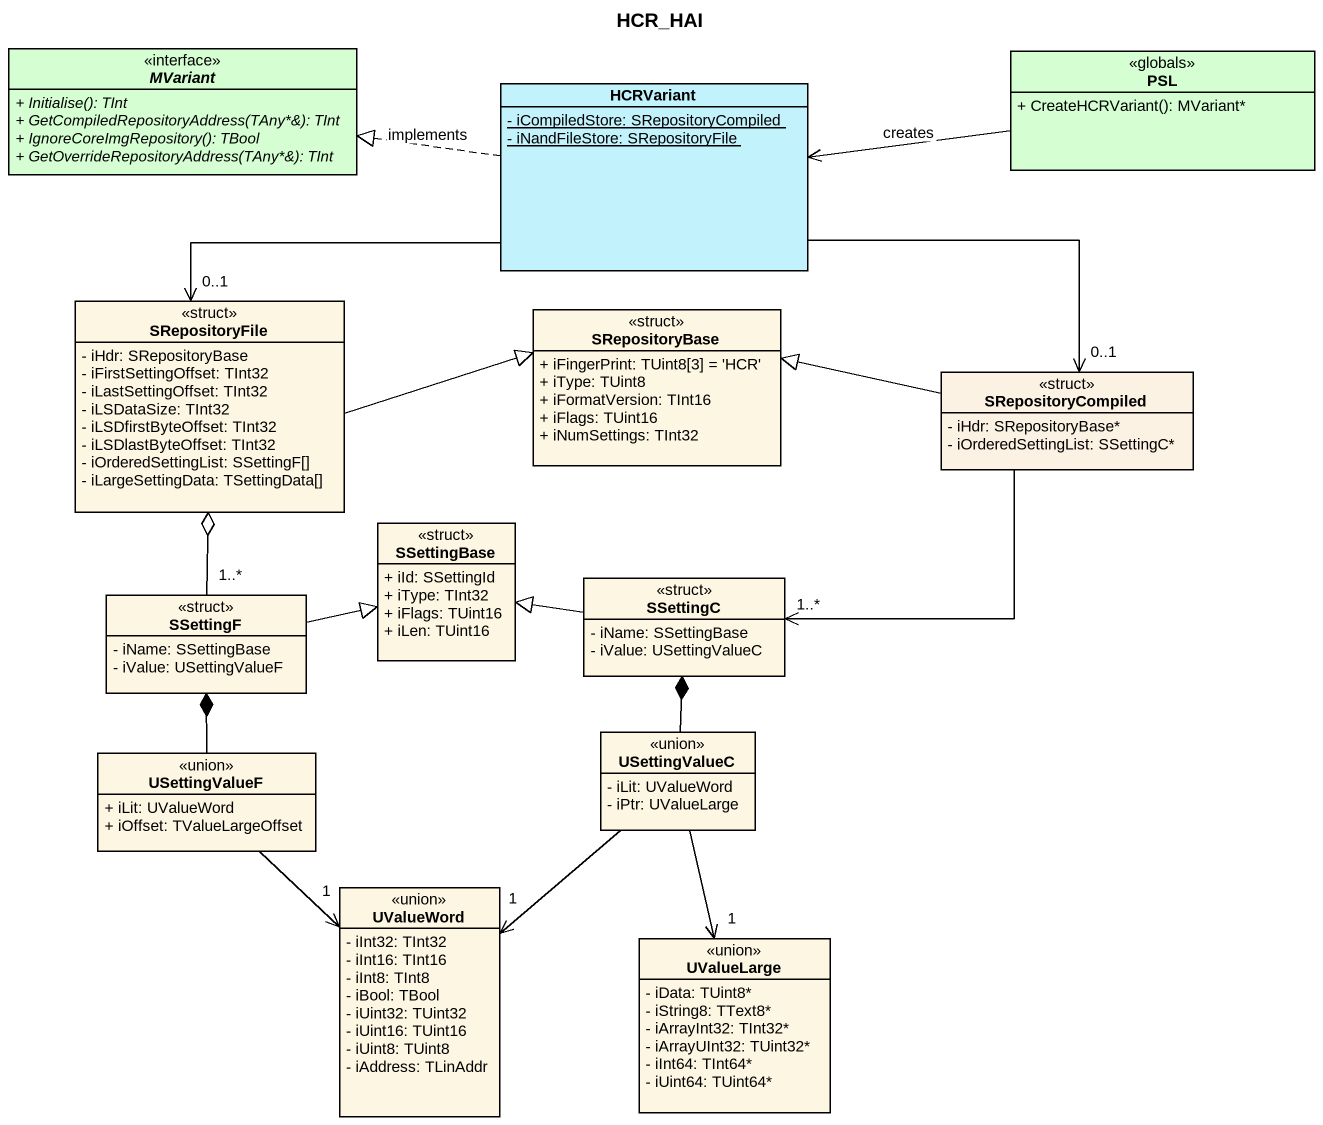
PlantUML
@startuml
title HCR_HAI
hide circle
hide empty members
skinparam classAttributeIconSize 0
interface MVariant <<interface>> #D5FED3 {
  {abstract} + Initialise(): TInt
  {abstract} + GetCompiledRepositoryAddress(TAny*&): TInt
  {abstract} + IgnoreCoreImgRepository(): TBool
  {abstract} + GetOverrideRepositoryAddress(TAny*&): TInt
}
class PSL <<globals>> #D5FED3 {
  + CreateHCRVariant(): MVariant*
}
class HCRVariant #C2F2FC {
  {static} - iCompiledStore: SRepositoryCompiled
  {static} - iNandFileStore: SRepositoryFile
}
class SRepositoryFile <<struct>> {
  - iHdr: SRepositoryBase
  - iFirstSettingOffset: TInt32
  - iLastSettingOffset: TInt32
  - iLSDataSize: TInt32
  - iLSDfirstByteOffset: TInt32
  - iLSDlastByteOffset: TInt32
  - iOrderedSettingList: SSettingF[]
  - iLargeSettingData: TSettingData[]
}
class SRepositoryBase <<struct>> {
  + iFingerPrint: TUint8[3] = 'HCR'
  + iType: TUint8
  + iFormatVersion: TInt16
  + iFlags: TUint16
  + iNumSettings: TInt32
}
class SRepositoryCompiled <<struct>> #FCF2E3 {
  - iHdr: SRepositoryBase*
  - iOrderedSettingList: SSettingC*
}
class SSettingBase <<struct>> {
  + iId: SSettingId
  + iType: TInt32
  + iFlags: TUint16
  + iLen: TUint16
}
class SSettingF <<struct>> {
  - iName: SSettingBase
  - iValue: USettingValueF
}
class SSettingC <<struct>> {
  - iName: SSettingBase
  - iValue: USettingValueC
}
class USettingValueF <<union>> {
  + iLit: UValueWord
  + iOffset: TValueLargeOffset
}
class USettingValueC <<union>> {
  - iLit: UValueWord
  - iPtr: UValueLarge
}
class UValueWord <<union>> {
  - iInt32: TInt32
  - iInt16: TInt16
  - iInt8: TInt8
  - iBool: TBool
  - iUint32: TUint32
  - iUint16: TUint16
  - iUint8: TUint8
  - iAddress: TLinAddr
}
class UValueLarge <<union>> {
  - iData: TUint8*
  - iString8: TText8*
  - iArrayInt32: TInt32*
  - iArrayUInt32: TUint32*
  - iInt64: TInt64*
  - iUint64: TUint64*
}
PSL -left-> HCRVariant : creates
HCRVariant .left.|> MVariant : implements
HCRVariant -left-> "0..1" SRepositoryFile
HCRVariant -right-> "0..1" SRepositoryCompiled
SRepositoryFile -right-|> SRepositoryBase
SRepositoryCompiled -left-|> SRepositoryBase
SRepositoryCompiled -left-> "1..*" SSettingC
SSettingF "1..*" -up-o SRepositoryFile
SSettingF -right-|> SSettingBase
SSettingC -left-|> SSettingBase
USettingValueF -up-* SSettingF
USettingValueF --> "1" UValueWord
USettingValueC -up-* SSettingC
USettingValueC --> "1" UValueWord
USettingValueC --> "1" UValueLarge
@enduml
